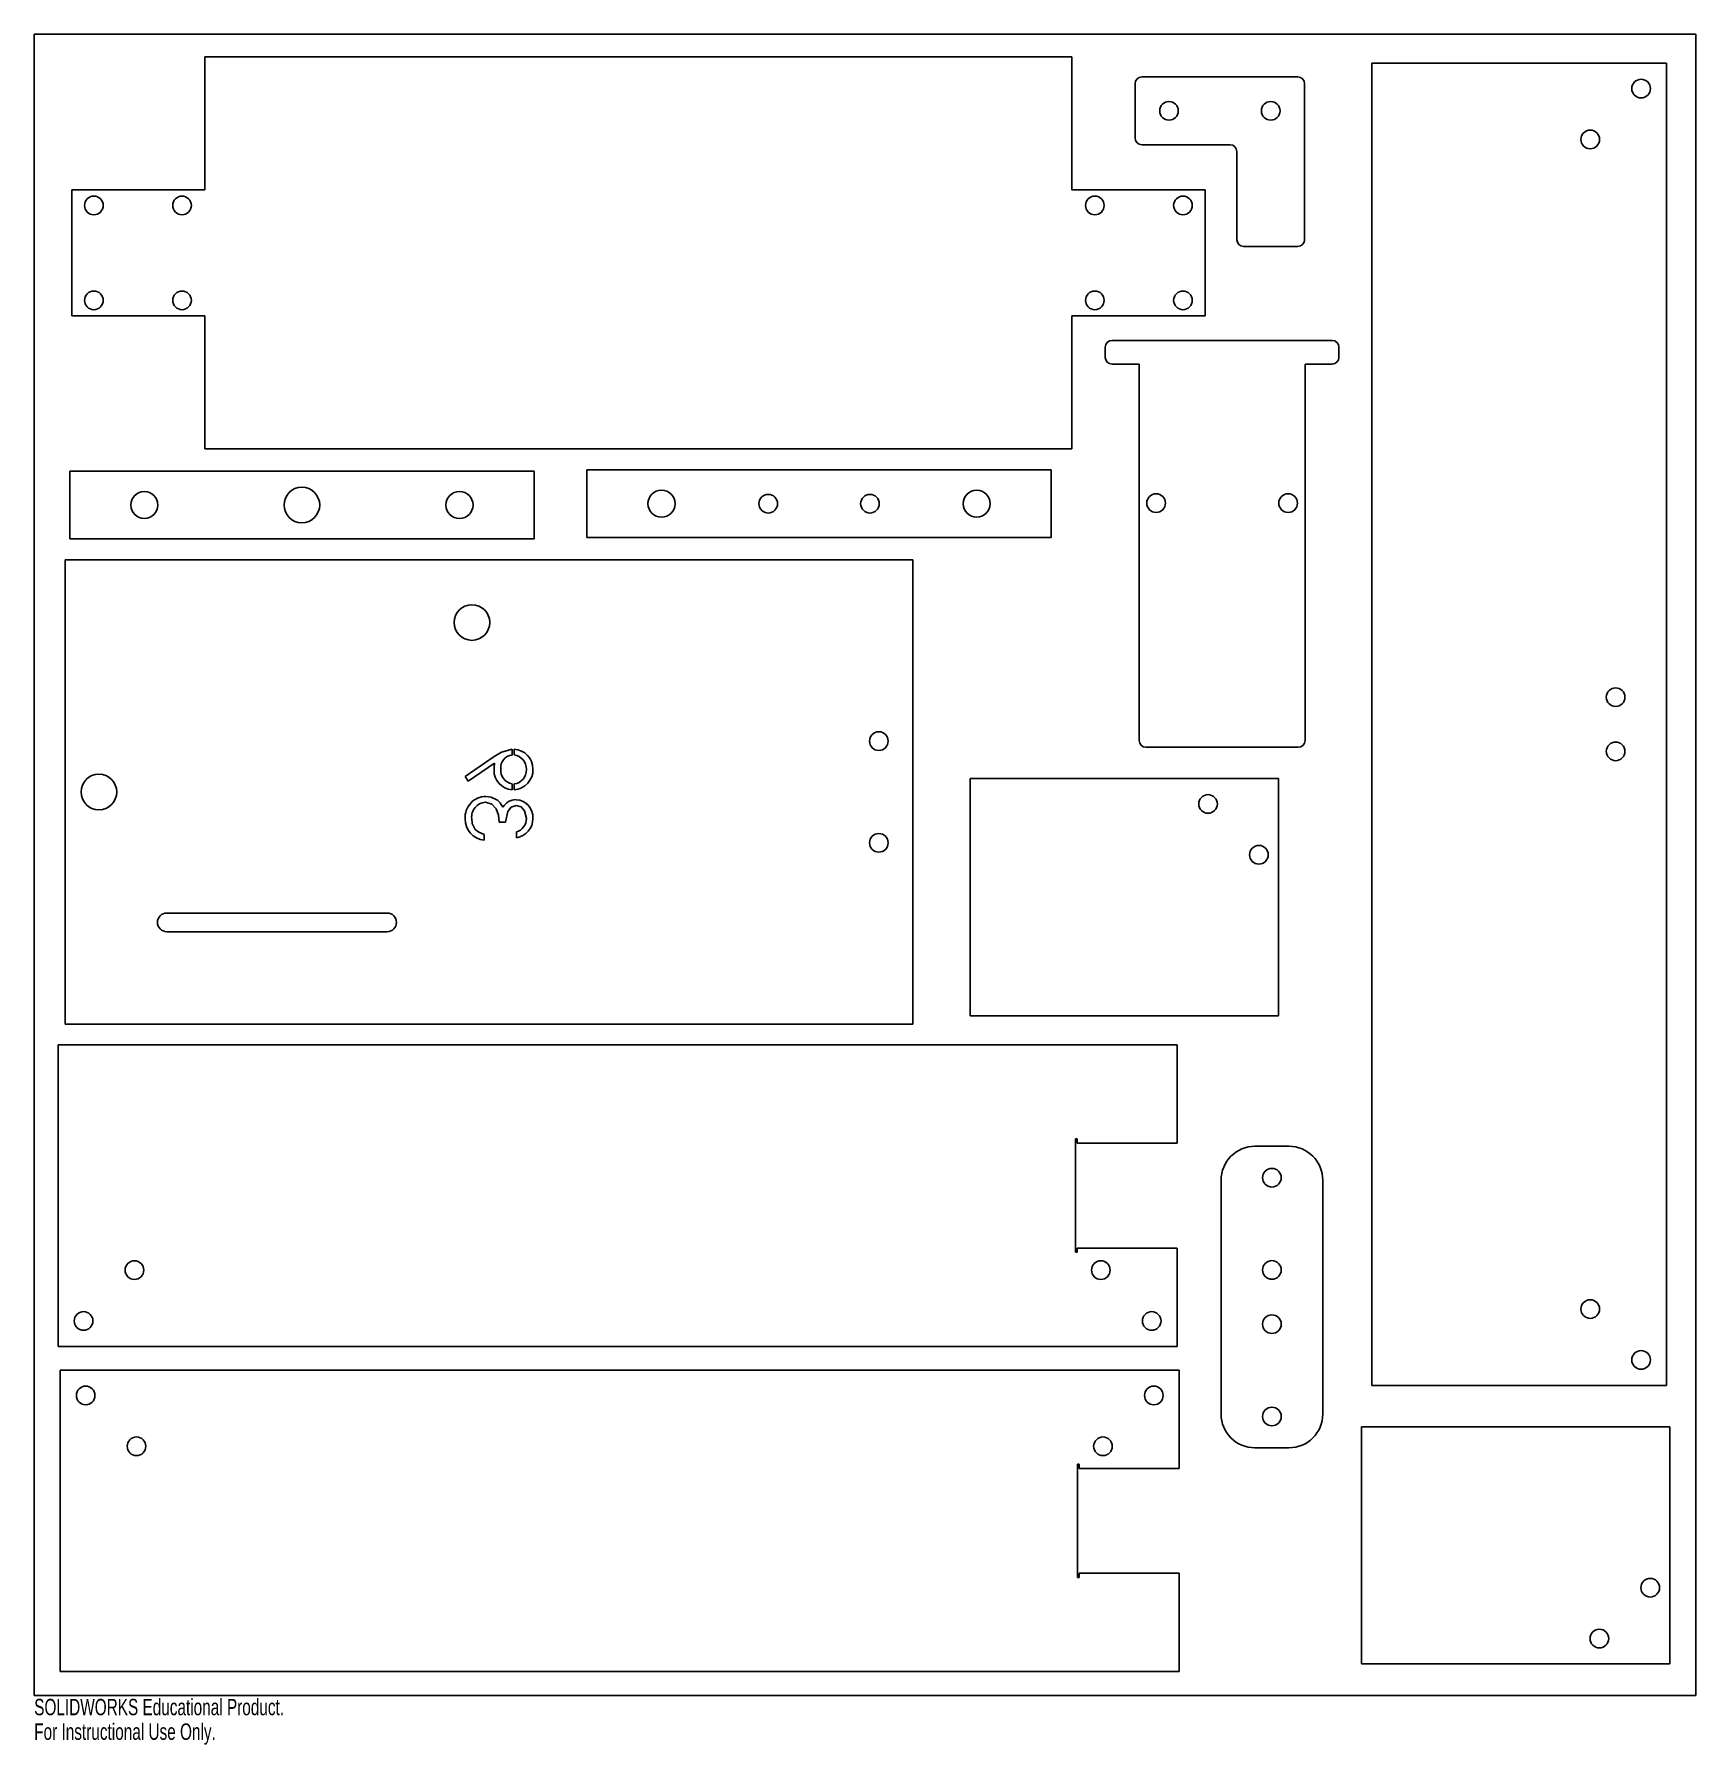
# Model space of a CAD drawing. Header units: millimetres. Extents: x 0 to 490, y -15 to 490.
import ezdxf

# ---------------------------------------------------------------- set-up
doc = ezdxf.new("R2010")
doc.units = ezdxf.units.MM
doc.styles.add('SLDTEXTSTYLE0', font='TXT', dxfattribs={"width": 0.7})

msp = doc.modelspace()

# ---------------------------------------------------------------- linework, layer by layer
at = {"color": 7, "linetype": 'Continuous'}
for p, q in [((0, 0), (0, 490)), ((0, 490), (490, 490)), ((490, 0), (490, 490)), ((50.33, 444.06), (50.33, 483.29)), ((50.33, 483.29), (306.04, 483.29)), ((306.04, 444.06), (306.04, 483.29)), ((394.43, 481.46), (394.43, 91.46)), ((394.43, 481.46), (481.37, 481.46)), ((481.37, 481.46), (481.37, 91.46)), ((324.65, 459.39), (324.65, 475.39)), ((326.65, 477.39), (372.65, 477.39)), ((374.65, 429.39), (374.65, 475.39)), ((326.65, 457.39), (352.65, 457.39)), ((354.65, 429.39), (354.65, 455.39)), ((11.09, 406.95), (11.09, 444.06)), ((50.33, 444.06), (11.09, 444.06)), ((306.04, 444.06), (345.27, 444.06)), ((345.27, 444.06), (345.27, 406.95)), ((356.65, 427.39), (372.65, 427.39)), ((50.33, 406.95), (11.09, 406.95)), ((50.33, 406.95), (50.33, 367.72)), ((306.04, 406.95), (345.27, 406.95)), ((306.04, 406.95), (306.04, 367.72)), ((317.85, 399.69), (382.78, 399.69)), ((315.85, 394.69), (315.85, 397.69)), ((384.78, 397.69), (384.78, 394.69)), ((317.85, 392.69), (325.85, 392.69)), ((325.85, 281.69), (325.85, 392.69)), ((382.78, 392.69), (374.78, 392.69)), ((374.78, 392.69), (374.78, 281.69)), ((306.04, 367.72), (50.33, 367.72)), ((10.47, 341.12), (10.47, 361.12)), ((147.41, 361.12), (10.47, 361.12)), ((147.41, 341.12), (147.41, 361.12)), ((162.99, 341.52), (162.99, 361.52)), ((299.93, 361.52), (162.99, 361.52)), ((299.93, 341.52), (299.93, 361.52)), ((147.41, 341.12), (10.47, 341.12)), ((299.93, 341.52), (162.99, 341.52)), ((9.08, 198.02), (9.08, 334.96)), ((9.08, 334.96), (259.08, 334.96)), ((259.08, 198.02), (259.08, 334.96)), ((140.9, 277.38), (140.9, 279.1)), ((141.51, 279.1), (141.51, 277.4)), ((372.78, 279.69), (327.85, 279.69)), ((135.63, 276.92), (127.05, 271.05)), ((128.01, 269.68), (135.75, 274.98)), ((127.05, 271.05), (128.01, 269.68)), ((140.9, 267.15), (140.9, 268.88)), ((141.51, 268.86), (141.51, 267.15)), ((275.98, 270.46), (275.98, 200.46)), ((275.98, 270.46), (366.92, 270.46)), ((366.92, 270.46), (366.92, 200.46)), ((137.07, 257.62), (139.02, 257.62)), ((132.67, 252.24), (132.67, 253.95)), ((142.2, 254.69), (142.2, 252.98)), ((104.08, 230.77), (39.08, 230.77)), ((104.08, 225.27), (39.08, 225.27)), ((9.08, 198.02), (259.08, 198.02)), ((275.98, 200.46), (366.92, 200.46)), ((7.05, 102.96), (7.05, 191.9)), ((7.05, 191.9), (337.05, 191.9)), ((337.05, 162.9), (337.05, 191.9)), ((307.55, 164.14), (307.05, 164.14)), ((307.05, 130.73), (307.05, 164.14)), ((307.55, 162.9), (307.55, 164.14)), ((307.55, 162.9), (337.05, 162.9)), ((360, 161.97), (370, 161.97)), ((350, 83.03), (350, 151.97)), ((380, 151.97), (380, 83.03)), ((307.55, 131.96), (307.55, 130.73)), ((337.05, 131.96), (307.55, 131.96)), ((337.05, 131.96), (337.05, 102.96)), ((307.55, 130.73), (307.05, 130.73)), ((7.05, 102.96), (337.05, 102.96)), ((7.67, 7.04), (7.67, 95.98)), ((7.67, 95.98), (337.67, 95.98)), ((337.67, 66.98), (337.67, 95.98)), ((394.43, 91.46), (481.37, 91.46)), ((391.4, 79.27), (391.4, 9.27)), ((391.4, 79.27), (482.33, 79.27)), ((482.33, 79.27), (482.33, 9.27)), ((370, 73.03), (360, 73.03)), ((308.17, 68.22), (307.67, 68.22)), ((307.67, 34.8), (307.67, 68.22)), ((308.17, 66.98), (308.17, 68.22)), ((308.17, 66.98), (337.67, 66.98)), ((308.17, 36.04), (308.17, 34.8)), ((337.67, 36.04), (308.17, 36.04)), ((337.67, 36.04), (337.67, 7.04)), ((308.17, 34.8), (307.67, 34.8)), ((7.67, 7.04), (337.67, 7.04)), ((391.4, 9.27), (482.33, 9.27)), ((0, 0), (490, 0))]:
    msp.add_line(p, q, dxfattribs=at)
at = {"color": 7, "linetype": 'Continuous', "flags": 128}
for points in [[(140.9, 279.1), (137.81, 278.22), (135.63, 276.92)], [(135.75, 274.98), (135.63, 273.86), (135.6, 272.98)], [(133.04, 263.48), (134.92, 262.91), (136.27, 261.48), (136.87, 259.6), (137.07, 257.62)], [(136.59, 264.05), (134.78, 264.97), (133.2, 265.19)], [(138.21, 261.99), (137.43, 263.25), (136.59, 264.05)], [(139.02, 257.62), (139.68, 260.73), (140.65, 261.99), (142.14, 262.5)], [(142.14, 262.5), (143.56, 262.06), (144.57, 260.95), (145.13, 258.67)], [(130.04, 255.45), (129.19, 257.14), (129.01, 258.63)], [(132.67, 253.95), (131.08, 254.6), (130.04, 255.45)]]:
    msp.add_lwpolyline(points, dxfattribs=at)
at = {"color": 7, "linetype": 'Continuous'}
for centre, radius in [((473.87, 473.96), 2.75), ((334.65, 467.39), 2.75), ((364.65, 467.39), 2.75), ((458.87, 458.96), 2.75), ((17.59, 439.5), 2.75), ((43.59, 439.5), 2.75), ((312.77, 439.5), 2.75), ((338.77, 439.5), 2.75), ((17.59, 411.5), 2.75), ((43.59, 411.5), 2.75), ((312.77, 411.5), 2.75), ((338.77, 411.5), 2.75), ((32.47, 351.12), 4), ((78.94, 351.12), 5.25), ((125.41, 351.12), 4), ((184.99, 351.52), 4), ((216.46, 351.52), 2.75), ((246.46, 351.52), 2.75), ((277.93, 351.52), 4), ((330.85, 351.69), 2.75), ((369.78, 351.69), 2.75), ((129.08, 316.46), 5.25), ((466.37, 294.46), 2.75), ((249.08, 281.49), 2.75), ((466.37, 278.46), 2.75), ((19.08, 266.49), 5.25), ((346.16, 262.96), 2.75), ((249.08, 251.49), 2.75), ((361.16, 247.96), 2.75), ((365, 152.71), 2.75), ((29.55, 125.46), 2.75), ((314.55, 125.46), 2.75), ((365, 125.5), 2.75), ((458.87, 113.96), 2.75), ((14.55, 110.46), 2.75), ((329.55, 110.46), 2.75), ((365, 109.5), 2.75), ((473.87, 98.96), 2.75), ((15.17, 88.48), 2.75), ((330.17, 88.48), 2.75), ((365, 82.28), 2.75), ((30.17, 73.48), 2.75), ((315.17, 73.48), 2.75), ((476.57, 31.77), 2.75), ((461.57, 16.77), 2.75)]:
    msp.add_circle(centre, radius, dxfattribs=at)
for centre, radius, start, end in [((326.65, 475.39), 2, 90, 180), ((372.65, 475.39), 2, 0, 90), ((326.65, 459.39), 2, 180, 270), ((352.65, 455.39), 2, 0, 90), ((356.65, 429.39), 2, 180, 270), ((372.65, 429.39), 2, 270, 0), ((317.85, 397.69), 2, 90, 180), ((382.78, 397.69), 2, 0, 90), ((317.85, 394.69), 2, 180, 270), ((382.78, 394.69), 2, 270, 360), ((141.28, 273.3), 5.8, 359.0926, 87.7101), ((327.85, 281.69), 2, 180, 270), ((372.78, 281.69), 2, 270, 0), ((141.25, 272.8), 5.65, 178.17, 266.4574), ((141.4, 273.56), 3.85, 97.3292, 183.9635), ((141.81, 273.04), 4.26, 176.6321, 257.6837), ((141.06, 273.34), 4.08, 356.8509, 83.6205), ((141.2, 273.03), 5.89, 273.0622, 1.6819), ((141.11, 272.87), 4.03, 275.7344, 3.5933), ((133.36, 258.88), 6.32, 91.4692, 182.512), ((133.37, 259.11), 4.38, 94.2851, 186.2716), ((142.08, 259.75), 4.47, 89.2746, 149.8905), ((141.82, 258.95), 5.27, 356.7275, 86.5828), ((133.31, 258.47), 6.25, 178.7924, 264.1669), ((141.06, 258.59), 4.07, 286.2163, 1.1059), ((141.34, 258.66), 5.74, 278.5865, 359.9315), ((39.08, 228.02), 2.75, 90, 270), ((104.08, 228.02), 2.75, 270, 90), ((360, 151.97), 10, 90, 180), ((370, 151.97), 10, 0, 90), ((360, 83.03), 10, 180, 270), ((370, 83.03), 10, 270, 0)]:
    msp.add_arc(centre, radius, start, end, dxfattribs=at)

# ---------------------------------------------------------------- texts
at = {"color": 7, "linetype": 'Continuous', "char_height": 4.8336, "attachment_point": 1, "style": 'SLDTEXTSTYLE0'}
for s, insert in [('SOLIDWORKS Educational Product.', (0, -1.02)), ('For Instructional Use Only.', (0, -8.27))]:
    msp.add_mtext(s, dxfattribs=dict(at, insert=insert))

doc.saveas('drawing.dxf')
